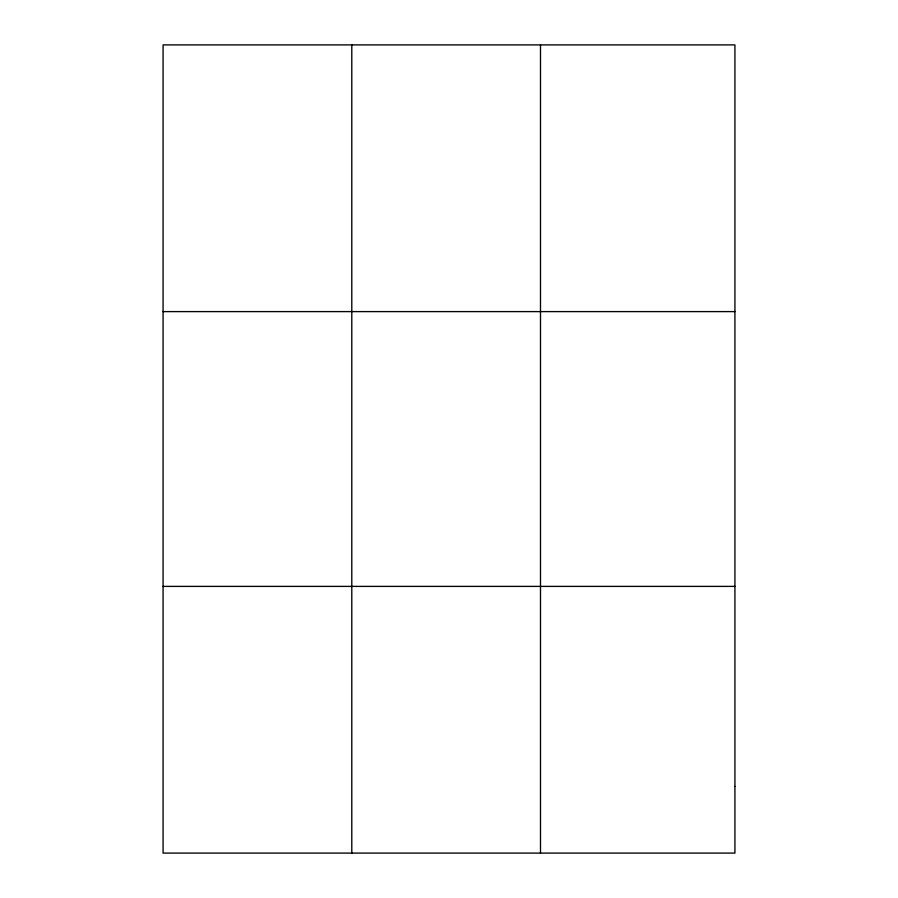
<?xml version="1.0" encoding="UTF-8"?>
<svg xmlns="http://www.w3.org/2000/svg" width="898" height="898" viewBox="0 0 898 898"><rect width="100%" height="100%" fill="white"/><g stroke="black" fill="none" stroke-linecap="round" stroke-linejoin="round"><path stroke-width="1.35" d="M351.791 44.9L351.791 853.1M540.495 44.9L540.495 853.1M163.077 311.606L734.923 311.606M163.077 586.394L734.923 586.394M734.923 786.424L734.923 853.1L163.077 853.1L163.077 44.9L734.923 44.9L734.923 786.424"/></g></svg>
